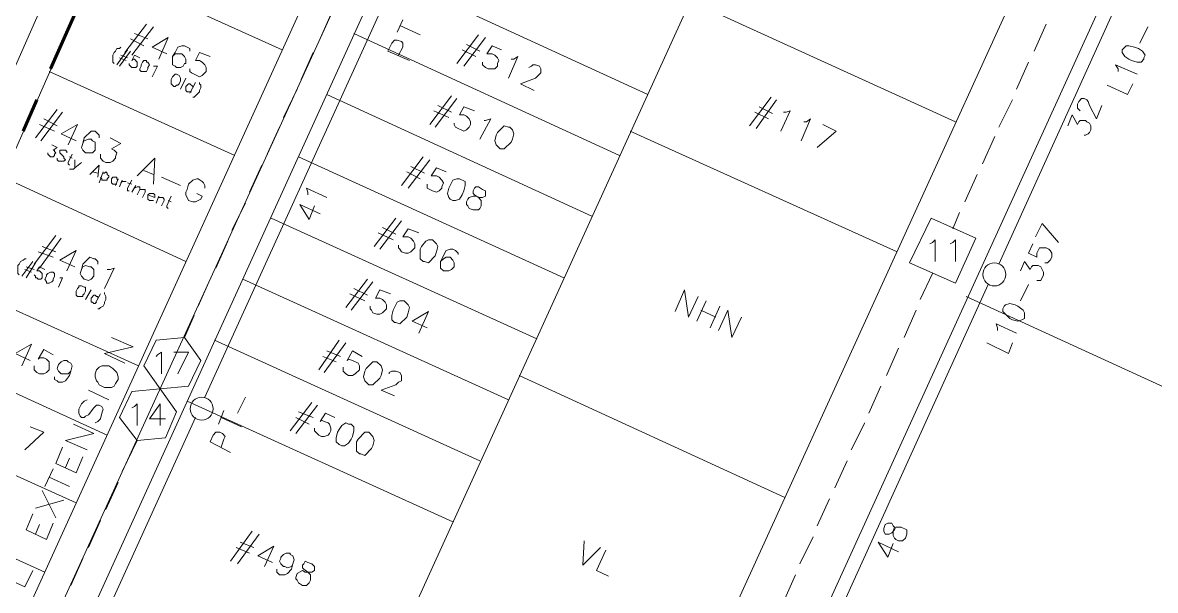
# Model space of a CAD drawing. Header units: millimetres. Extents: x 3.6 to 37.8, y 0.6 to 28.7.
# Drawn here: x 17.572 to 21.058, y 18.394 to 20.139 of the extents above; entities that cross this region are included whole.
import ezdxf

# ---------------------------------------------------------------- set-up
doc = ezdxf.new("R2010")
doc.units = ezdxf.units.MM
for name, color, linetype in [('PDF_0', 7, 'Continuous'), ('PDF_S45$BOUNDARY-NODE', 3, 'Continuous'), ('PDF_S45$NAME-ROAD', 7, 'Continuous'), ('PDF_S45$Passives-TapOffs', 7, 'Continuous'), ('PDF_S45$pole', 7, 'Continuous'), ('PDF_S45$strand', 7, 'Continuous')]:
    doc.layers.add(name, color=color, linetype=linetype)
for name, color, linetype, true_color in [('PDF_S45$Cable-565', 23, 'Continuous', 0xdd8a6e), ('PDF_S45$LOTS', 254, 'Continuous', 0xdcdcdc), ('PDF_S45$Reverse$not$active', 61, 'Continuous', 0xdfff7f), ('PDF_S45$ROAD', 8, 'Continuous', 0x808080), ('PDF_S45$SDU', 157, 'Continuous', 0x396472)]:
    doc.layers.add(name, color=color, linetype=linetype, true_color=true_color)

msp = doc.modelspace()

# ---------------------------------------------------------------- linework, layer by layer
at = {"layer": 'PDF_0', "lineweight": 9}
msp.add_lwpolyline([(14.0969, 12.191), (17.8205, 20.6182), (17.8122, 20.8642), (19.1882, 23.8415), (21.3274, 28.4867), (22.1113, 28.1239), (22.2364, 27.9613), (23.1162, 27.5568), (21.3315, 23.6747), (22.007, 23.3661), (22.3615, 23.5246), (23.6958, 22.9116), (22.8202, 21.006), (23.9669, 20.4806), (24.0503, 20.0511), (24.4672, 19.8593), (24.8675, 19.6716), (24.534, 18.9252), (24.8509, 18.7793), (24.6007, 18.2164)], dxfattribs=at)
at = {"layer": 'PDF_S45$BOUNDARY-NODE', "lineweight": 60}
for points in [[(18.2417, 21.5481), (17.9164, 20.8434), (17.9248, 20.5973), (17.6579, 19.9969)], [(17.6162, 19.901), (17.5745, 19.8051)]]:
    msp.add_lwpolyline(points, dxfattribs=at)
at = {"layer": 'PDF_S45$Cable-565', "lineweight": 13}
for points in [[(18.5211, 20.1637), (18.4835, 20.0803)], [(20.6852, 20.0511), (20.7227, 20.1345)], [(18.4669, 20.0469), (18.4293, 19.9635)], [(20.631, 19.9343), (20.6685, 20.0177)], [(18.4168, 19.9343), (18.3751, 19.8468)], [(20.5768, 19.8176), (20.6185, 19.901)], [(18.3626, 19.8176), (18.3251, 19.7342)], [(20.5268, 19.705), (20.5643, 19.7884)], [(18.3084, 19.7008), (18.2709, 19.6174)], [(20.4725, 19.5883), (20.5101, 19.6716)], [(18.2584, 19.5841), (18.2167, 19.5007)], [(20.435, 19.5049), (20.4559, 19.5549)], [(18.2042, 19.4673), (18.1666, 19.3839)], [(18.15, 19.3506), (18.1124, 19.2672)], [(20.3349, 19.288), (20.3725, 19.3672)], [(20.2849, 19.1713), (20.3224, 19.2547)], [(18.0999, 19.238), (18.0707, 19.1713)], [(20.2307, 19.0545), (20.2682, 19.1379)], [(20.1765, 18.9378), (20.214, 19.0212)], [(20.1223, 18.8252), (20.164, 18.9086)], [(17.9248, 18.8544), (17.8789, 18.7585)], [(20.0722, 18.7084), (20.1098, 18.7918)], [(17.8664, 18.7251), (17.8289, 18.6417)], [(20.018, 18.5917), (20.0556, 18.6751)], [(17.8122, 18.6083), (17.7747, 18.5249)], [(19.9638, 18.4749), (20.0055, 18.5583)], [(17.758, 18.4916), (17.7205, 18.4082)], [(19.9138, 18.3582), (19.9513, 18.4415)]]:
    msp.add_lwpolyline(points, dxfattribs=at)
at = {"layer": 'PDF_S45$LOTS', "lineweight": 0}
for points in [[(19.8095, 20.6057), (16.0525, 12.3661)], [(14.2142, 12.2004), (17.9248, 20.5973)], [(18.371, 20.0553), (17.7997, 20.3138)], [(19.4968, 19.9177), (18.6795, 20.293)], [(20.4434, 19.8343), (19.6261, 20.2054)], [(19.4092, 19.73), (18.592, 20.1053)], [(18.225, 19.73), (17.6537, 19.9886)], [(19.3258, 19.5424), (18.5086, 19.9177)], [(20.2641, 19.434), (19.4426, 19.8051)], [(19.2383, 19.3547), (18.421, 19.7259)], [(18.0749, 19.4048), (17.512, 19.6633)], [(19.1549, 19.1671), (18.3376, 19.5382)], [(19.0673, 18.9795), (18.25, 19.3506)], [(17.929, 19.0837), (17.366, 19.3381)], [(22.866, 18.2039), (20.4767, 19.2964)], [(18.9797, 18.7918), (18.1625, 19.1629)], [(17.833, 18.871), (17.2743, 19.1254)], [(19.918, 18.6792), (19.1007, 19.0545)], [(18.8964, 18.6042), (18.0791, 18.9753)], [(17.7371, 18.6625), (17.1826, 18.9127)], [(17.6412, 18.4499), (17.0866, 18.7001)]]:
    msp.add_lwpolyline(points, dxfattribs=at)
at = {"layer": 'PDF_S45$NAME-ROAD', "lineweight": 9}
for points in [[(17.8873, 19.092), (17.8247, 19.1212), (17.9123, 19.1421), (17.8456, 19.1713)], [(17.8372, 18.9795), (17.7747, 19.0086)], [(17.7955, 18.9086), (17.8039, 18.9127), (17.8122, 18.9211), (17.8164, 18.9378), (17.8205, 18.9503), (17.8164, 18.9586), (17.808, 18.9628), (17.7997, 18.9628), (17.7913, 18.9544), (17.7747, 18.9336), (17.7663, 18.9294), (17.7622, 18.9252), (17.7538, 18.9252), (17.7496, 18.9294), (17.7455, 18.9378), (17.7455, 18.9503), (17.7538, 18.9669), (17.7622, 18.9753), (17.7705, 18.9795)], [(17.7705, 18.8252), (17.7038, 18.8544), (17.7913, 18.8752), (17.7288, 18.9044)], [(17.758, 18.8043), (17.7371, 18.7543), (17.6746, 18.7835), (17.6954, 18.8335)], [(17.7163, 18.8002), (17.7038, 18.771)], [(17.6663, 18.7668), (17.6412, 18.7126)], [(17.7163, 18.7126), (17.6537, 18.7418)], [(17.6746, 18.6167), (17.6329, 18.7001)], [(17.6996, 18.6709), (17.612, 18.6459)], [(17.6663, 18.6), (17.6454, 18.55), (17.5829, 18.5792), (17.6037, 18.6292)], [(17.6246, 18.5958), (17.612, 18.5666)], [(17.6037, 18.4541), (17.5787, 18.404), (17.5161, 18.4332), (17.537, 18.4791)]]:
    msp.add_lwpolyline(points, dxfattribs=at)
msp.add_lwpolyline([(17.7955, 19.0587), (17.7997, 19.0712), (17.808, 19.0795), (17.8164, 19.0837), (17.8372, 19.0837), (17.8497, 19.0754), (17.8622, 19.0629), (17.8664, 19.0503), (17.8664, 19.042), (17.8581, 19.0295), (17.8539, 19.0212), (17.8456, 19.017), (17.8247, 19.017), (17.808, 19.0253), (17.8039, 19.0337), (17.7997, 19.0378), (17.7955, 19.0503)], close=True, dxfattribs=at)
at = {"layer": 'PDF_S45$Passives-TapOffs', "lineweight": 9}
for points in [[(20.4434, 19.3381), (20.3016, 19.4006), (20.3683, 19.5382), (20.5059, 19.4757)], [(18.0832, 19.0212), (17.9957, 19.0128), (17.9456, 19.0837), (17.9832, 19.1629), (18.0707, 19.1713), (18.1208, 19.1004)], [(18.0123, 18.8627), (17.9248, 18.8544), (17.8706, 18.9252), (17.9081, 19.0045), (17.9957, 19.0128), (18.0457, 18.9419)]]:
    msp.add_lwpolyline(points, close=True, dxfattribs=at)
for points in [[(20.3641, 19.459), (20.3725, 19.4632), (20.3808, 19.4715), (20.3808, 19.4048)], [(20.4267, 19.459), (20.435, 19.4632), (20.4434, 19.4715), (20.4434, 19.4048)], [(17.9832, 19.1129), (17.9873, 19.1171), (17.9998, 19.1254), (17.9998, 19.0587)], [(18.0374, 19.1254), (18.0832, 19.1254), (18.0499, 19.0587)], [(17.9081, 18.9544), (17.9164, 18.9586), (17.9248, 18.9669), (17.9248, 18.9002)], [(18.0123, 18.9211), (17.9623, 18.9211), (17.9957, 18.9669), (17.9957, 18.9002)]]:
    msp.add_lwpolyline(points, dxfattribs=at)
at = {"layer": 'PDF_S45$pole', "lineweight": 0}
for points in [[(18.7421, 20.147), (18.7254, 20.1095)], [(18.7963, 20.1011), (18.7337, 20.1303)], [(21.0355, 20.1262), (21.0105, 20.0761)], [(18.7629, 20.0219), (18.6962, 20.0511), (18.7087, 20.0761), (18.717, 20.0845), (18.7254, 20.0845), (18.7379, 20.0803), (18.7421, 20.0761), (18.7421, 20.0636), (18.7296, 20.0386)], [(20.9437, 19.9886), (20.9437, 19.9969), (20.9354, 20.0094), (21.0021, 19.9802)], [(20.9896, 19.951), (20.9729, 19.9177), (20.9104, 19.9469)], [(20.6894, 19.4798), (20.7102, 19.5215), (20.7603, 19.4632)], [(20.7186, 19.4006), (20.7269, 19.4006), (20.7352, 19.4089), (20.7394, 19.4173), (20.7394, 19.4298), (20.7352, 19.4381), (20.7311, 19.4423), (20.7227, 19.4465), (20.7019, 19.4465), (20.6935, 19.4298), (20.6935, 19.4173), (20.6685, 19.4298), (20.681, 19.459)], [(20.6435, 19.3756), (20.656, 19.4048), (20.6727, 19.3798), (20.6769, 19.3881), (20.681, 19.3923), (20.6977, 19.3923), (20.7061, 19.3881), (20.7144, 19.3714), (20.7144, 19.3631), (20.7061, 19.3464), (20.6935, 19.3464)], [(20.6685, 19.3339), (20.6435, 19.2839)], [(20.5726, 19.1921), (20.5726, 19.2005), (20.5685, 19.213), (20.631, 19.1838)], [(20.6185, 19.1546), (20.606, 19.1212), (20.5393, 19.1546)], [(18.2584, 18.9878), (18.2333, 18.9378)], [(18.1917, 18.9461), (18.175, 18.9044)], [(18.2459, 18.8961), (18.1833, 18.9252)], [(18.2125, 18.8168), (18.15, 18.8502), (18.1583, 18.871), (18.1666, 18.8794), (18.1791, 18.8794), (18.1875, 18.8752), (18.1958, 18.8669), (18.1917, 18.8585), (18.1833, 18.8335)]]:
    msp.add_lwpolyline(points, dxfattribs=at)
for points in [[(20.9562, 20.0553), (20.9688, 20.0678), (20.9771, 20.0678), (20.9938, 20.0636), (21.0063, 20.0594), (21.0188, 20.0511), (21.0271, 20.0386), (21.023, 20.0303), (21.023, 20.0261), (21.0146, 20.0177), (21.0021, 20.0177), (20.9854, 20.0219), (20.9771, 20.0261), (20.9646, 20.0344), (20.9562, 20.0469)], [(20.5893, 19.2588), (20.5935, 19.2672), (20.5976, 19.2713), (20.6102, 19.2755), (20.6268, 19.2713), (20.6352, 19.2672), (20.6519, 19.2547), (20.656, 19.2463), (20.656, 19.2296), (20.6477, 19.2255), (20.6352, 19.2213), (20.6185, 19.2255), (20.6102, 19.2296), (20.5893, 19.2505)]]:
    msp.add_lwpolyline(points, close=True, dxfattribs=at)
for centre in [(20.563, 19.3648), (18.1235, 18.952)]:
    msp.add_circle(centre, 0.0354, dxfattribs=at)
at = {"layer": 'PDF_S45$Reverse$not$active', "lineweight": 0}
msp.add_lwpolyline([(15.0726, 12.6267), (19.0006, 21.2124), (18.913, 21.4626), (19.3258, 22.3591)], dxfattribs=at)
at = {"layer": 'PDF_S45$ROAD', "lineweight": 0}
msp.add_lwpolyline([(19.134, 21.2937), (15.2519, 12.7664, 0.415028), (15.2691, 12.7189)], format="xyb", dxfattribs=at)
for points in [[(17.758, 16.1106), (18.5753, 15.7353), (20.7686, 20.5431)], [(21.0021, 20.4389), (17.12, 11.9241)], [(15.0851, 12.8415), (18.5044, 20.3472)]]:
    msp.add_lwpolyline(points, dxfattribs=at)
at = {"layer": 'PDF_S45$SDU', "lineweight": 0}
for points in [[(17.8873, 20.0469), (17.954, 20.1345)], [(17.9081, 20.0386), (17.9748, 20.1262)], [(17.9456, 20.0678), (17.9039, 20.0886)], [(17.9581, 20.0886), (17.9164, 20.1053)], [(18.0165, 20.0428), (17.9706, 20.0636), (18.0207, 20.0928), (17.9915, 20.0261)], [(18.9089, 20.0136), (18.9756, 20.1011)], [(18.9297, 20.0052), (18.9964, 20.0928)], [(17.8539, 20.0136), (17.8497, 20.0177), (17.8497, 20.0386), (17.8539, 20.0469), (17.8581, 20.0511), (17.8622, 20.0594), (17.8706, 20.0594), (17.8747, 20.0636)], [(17.8622, 20.0094), (17.8956, 20.0553)], [(17.8706, 20.0052), (17.9039, 20.0511)], [(18.0332, 20.0344), (18.0415, 20.0469), (18.0499, 20.0636), (18.0624, 20.0678), (18.0707, 20.0678), (18.0874, 20.0594), (18.0874, 20.0511)], [(18.0874, 19.9969), (18.0874, 19.9886), (18.0916, 19.9844), (18.1166, 19.9719), (18.1249, 19.976), (18.1374, 19.9886), (18.1374, 20.0011), (18.1333, 20.0094), (18.1249, 20.0177), (18.1166, 20.0219), (18.1041, 20.0219), (18.1166, 20.0469), (18.15, 20.0344)], [(18.9672, 20.0344), (18.9255, 20.0553)], [(18.9797, 20.0511), (18.9381, 20.072)], [(18.9881, 20.0177), (18.9881, 20.0094), (18.9964, 20.0011), (19.0048, 19.9969), (19.0256, 19.9969), (19.034, 20.0052), (19.034, 20.0136), (19.0381, 20.0219), (19.034, 20.0303), (19.0256, 20.0386), (19.0173, 20.0428), (19.0006, 20.0428), (19.0173, 20.0678), (19.0465, 20.0553)], [(17.8914, 20.0219), (17.8706, 20.0303)], [(17.8956, 20.0303), (17.8747, 20.0386)], [(17.8998, 20.0136), (17.8998, 20.0094), (17.9081, 20.0011), (17.9206, 20.0011), (17.9248, 20.0052), (17.9248, 20.0177), (17.9164, 20.0261), (17.9123, 20.0261), (17.9081, 20.0219), (17.9164, 20.0386), (17.9331, 20.0303)], [(19.0757, 20.0261), (19.084, 20.0261), (19.0965, 20.0344), (19.0673, 19.9677)], [(17.9748, 20.0052), (17.9873, 20.0052), (17.9706, 19.9719)], [(19.1465, 19.9302), (19.1048, 19.951), (19.1507, 19.9677), (19.1674, 19.9844), (19.1674, 19.9969), (19.1632, 20.0052), (19.1507, 20.0094), (19.1424, 20.0094), (19.1382, 20.0052), (19.1299, 20.0011)], [(18.0582, 19.9343), (18.0749, 19.9677)], [(18.0916, 19.926), (18.0791, 19.926), (18.0749, 19.9302), (18.0749, 19.9427), (18.0832, 19.951), (18.0874, 19.951), (18.0957, 19.9427), (18.0957, 19.9385)], [(18.0874, 19.9218), (18.1041, 19.9552)], [(18.1166, 19.9552), (18.1166, 19.951), (18.1208, 19.9469), (18.1208, 19.9385), (18.1166, 19.9302), (18.1166, 19.926), (18.0999, 19.9093), (18.0957, 19.9093)], [(18.8255, 19.8259), (18.8922, 19.9135)], [(18.8421, 19.8176), (18.9089, 19.9052)], [(19.8095, 19.8218), (19.8763, 19.9093)], [(17.612, 19.7842), (17.6788, 19.8718)], [(18.8922, 19.8635), (18.8505, 19.8843)], [(18.9005, 19.8301), (18.9005, 19.8259), (18.9047, 19.8176), (18.9297, 19.8051), (18.9381, 19.8093), (18.9464, 19.8176), (18.9506, 19.8259), (18.9506, 19.8343), (18.9464, 19.8426), (18.9381, 19.851), (18.9297, 19.8551), (18.9172, 19.8551), (18.9297, 19.8801), (18.9631, 19.8676)], [(19.8304, 19.8134), (19.8929, 19.901)], [(19.8804, 19.8593), (19.8387, 19.8801)], [(17.6287, 19.7759), (17.6954, 19.8635)], [(17.6788, 19.8218), (17.6371, 19.8426)], [(18.8838, 19.8468), (18.838, 19.8676)], [(18.9923, 19.8384), (18.9964, 19.8384), (19.0131, 19.8426), (18.9797, 19.7801)], [(19.8679, 19.8426), (19.8262, 19.8635)], [(19.9138, 19.8635), (19.9221, 19.8635), (19.9346, 19.8676), (19.9055, 19.8051)], [(19.9763, 19.8343), (19.9847, 19.8343), (19.9972, 19.8426), (19.968, 19.7759)], [(17.6704, 19.8051), (17.6246, 19.8259)], [(17.7371, 19.7759), (17.6913, 19.7967), (17.7413, 19.8259), (17.7121, 19.7634)], [(17.758, 19.7676), (17.7622, 19.7842), (17.783, 19.8051), (17.7955, 19.8051), (17.808, 19.7926), (17.808, 19.7842)], [(20.0347, 19.8259), (20.0764, 19.8051), (20.018, 19.755)], [(17.8414, 19.7842), (17.8747, 19.7676), (17.8456, 19.7509), (17.8539, 19.7467), (17.8622, 19.7384), (17.8581, 19.7259), (17.8581, 19.7217), (17.8497, 19.7133), (17.8414, 19.7092), (17.8289, 19.7092), (17.8205, 19.7133), (17.8122, 19.7217), (17.8122, 19.7342)], [(17.6621, 19.7634), (17.6788, 19.755), (17.6663, 19.7467), (17.6704, 19.7467), (17.6704, 19.7425), (17.6746, 19.7384), (17.6704, 19.7342), (17.6704, 19.73), (17.6663, 19.7259), (17.6579, 19.7259), (17.6496, 19.7342), (17.6496, 19.7384)], [(17.6788, 19.7217), (17.6788, 19.7175), (17.6829, 19.7133), (17.6996, 19.7133), (17.7038, 19.7175), (17.6996, 19.7217), (17.6996, 19.7259), (17.6871, 19.7384), (17.6871, 19.7467), (17.7038, 19.7467), (17.708, 19.7425), (17.708, 19.7384)], [(17.7163, 19.7008), (17.7121, 19.705), (17.7121, 19.7092), (17.7246, 19.7342)], [(17.7246, 19.7217), (17.7163, 19.7259)], [(17.7538, 19.7092), (17.733, 19.6925), (17.733, 19.7175)], [(17.7788, 19.6716), (17.808, 19.7008), (17.8039, 19.6633)], [(17.9248, 19.6675), (17.979, 19.7217), (17.9748, 19.6425)], [(18.7379, 19.6383), (18.8046, 19.7259)], [(18.7587, 19.6299), (18.8255, 19.7175)], [(18.8088, 19.6758), (18.7671, 19.6967)], [(17.733, 19.6925), (17.7288, 19.6883), (17.7163, 19.6883)], [(17.8039, 19.6758), (17.7872, 19.68)], [(17.808, 19.6466), (17.8205, 19.68)], [(17.8205, 19.6758), (17.8247, 19.6758), (17.8289, 19.68), (17.833, 19.6758), (17.833, 19.6716), (17.8372, 19.6675), (17.8372, 19.6633), (17.833, 19.6591), (17.833, 19.655), (17.8164, 19.655), (17.8164, 19.6591), (17.8122, 19.6633)], [(17.8622, 19.6425), (17.8497, 19.6425), (17.8456, 19.6466), (17.8456, 19.6591), (17.8497, 19.6633), (17.8622, 19.6633), (17.8622, 19.6591), (17.8664, 19.655)], [(17.9748, 19.6716), (17.9456, 19.6842)], [(18.0582, 19.6383), (17.9998, 19.6633)], [(18.7963, 19.6591), (18.7546, 19.68)], [(18.8171, 19.6425), (18.8171, 19.6299), (18.8338, 19.6216), (18.8463, 19.6174), (18.8547, 19.6216), (18.863, 19.6299), (18.863, 19.6341), (18.8672, 19.6466), (18.863, 19.655), (18.8547, 19.6633), (18.8463, 19.6675), (18.8296, 19.6675), (18.8463, 19.6925), (18.8755, 19.68)], [(17.8581, 19.6383), (17.8664, 19.6591)], [(17.8706, 19.6341), (17.8789, 19.655)], [(17.8747, 19.6466), (17.8789, 19.6508), (17.8914, 19.6508)], [(17.8998, 19.6216), (17.8956, 19.6216), (17.8956, 19.6299), (17.9081, 19.655)], [(17.9081, 19.6425), (17.8956, 19.6466)], [(17.9081, 19.6174), (17.9206, 19.6383)], [(17.9164, 19.6299), (17.9248, 19.6341), (17.9331, 19.6341), (17.9331, 19.6258), (17.9248, 19.6091)], [(18.1083, 19.6133), (18.1249, 19.6049), (18.1208, 19.5966), (18.1041, 19.5883), (18.0957, 19.5883), (18.0832, 19.5924), (18.0749, 19.6091), (18.0749, 19.6174), (18.0791, 19.6258), (18.0832, 19.6425), (18.0957, 19.655), (18.1083, 19.6591), (18.1124, 19.6591), (18.1249, 19.6508), (18.1291, 19.6466), (18.1333, 19.6383), (18.1333, 19.6299)], [(17.9331, 19.6258), (17.9498, 19.6258), (17.9498, 19.6174), (17.9415, 19.6008)], [(17.9748, 19.5924), (17.9623, 19.5924), (17.9581, 19.5966), (17.9581, 19.6091), (17.9623, 19.6133), (17.9748, 19.6133), (17.979, 19.6091), (17.979, 19.6008), (17.9581, 19.6091)], [(17.9832, 19.5841), (17.9915, 19.6049)], [(17.9915, 19.6008), (18.004, 19.6008), (18.0082, 19.5966), (18.0082, 19.5924), (17.9998, 19.5757)], [(18.0207, 19.5674), (18.0165, 19.5716), (18.0165, 19.5757), (18.029, 19.6049)], [(18.029, 19.5883), (18.0207, 19.5924)], [(18.6545, 19.4506), (18.7212, 19.5382)], [(18.6712, 19.4423), (18.7379, 19.5299)], [(18.7129, 19.4715), (18.667, 19.4923)], [(18.7212, 19.4882), (18.6795, 19.509)], [(18.7296, 19.4548), (18.7296, 19.4465), (18.7337, 19.4423), (18.7379, 19.434), (18.7504, 19.4298), (18.7587, 19.4298), (18.7671, 19.434), (18.7796, 19.4465), (18.7796, 19.459), (18.7754, 19.4673), (18.7671, 19.4757), (18.7587, 19.4798), (18.7421, 19.4798), (18.7587, 19.5049), (18.7921, 19.4923)], [(17.6079, 19.3964), (17.6746, 19.484)], [(17.6246, 19.3839), (17.6913, 19.4757)], [(17.6663, 19.4173), (17.6204, 19.434)], [(17.6746, 19.434), (17.6329, 19.4506)], [(17.733, 19.3881), (17.6871, 19.4089), (17.7371, 19.4381), (17.708, 19.3756)], [(17.7538, 19.3798), (17.758, 19.3964), (17.7788, 19.4173), (17.7913, 19.4131), (17.7955, 19.4131), (17.8039, 19.4048), (17.8039, 19.3964)], [(18.8588, 19.4048), (18.8755, 19.4381), (18.888, 19.4423), (18.8964, 19.4423), (18.9047, 19.4381), (18.913, 19.4298), (18.913, 19.4256)], [(17.562, 19.3631), (17.5578, 19.3672), (17.5578, 19.3923), (17.562, 19.3964), (17.5662, 19.4048), (17.5745, 19.4089), (17.5787, 19.4131), (17.5829, 19.4131)], [(17.5703, 19.3589), (17.6037, 19.4048)], [(17.5829, 19.3547), (17.612, 19.4006)], [(17.6079, 19.3798), (17.5829, 19.3881)], [(17.6079, 19.3631), (17.612, 19.3589), (17.612, 19.3547), (17.6162, 19.3547), (17.6204, 19.3506), (17.6287, 19.3506), (17.6329, 19.3547), (17.6329, 19.3672), (17.6246, 19.3756), (17.6162, 19.3756), (17.6246, 19.3881), (17.6412, 19.3798)], [(17.833, 19.3798), (17.8414, 19.3798), (17.8539, 19.3839), (17.8247, 19.3214)], [(17.5995, 19.3714), (17.5787, 19.3798)], [(17.6871, 19.3547), (17.6954, 19.3547), (17.6829, 19.3256)], [(18.5669, 19.263), (18.6337, 19.3506)], [(17.7663, 19.288), (17.783, 19.3172)], [(18.5836, 19.2547), (18.6503, 19.3422)], [(18.6337, 19.3005), (18.592, 19.3214)], [(18.642, 19.2672), (18.642, 19.2588), (18.6462, 19.2547), (18.6503, 19.2463), (18.6628, 19.2422), (18.6712, 19.2422), (18.6795, 19.2463), (18.692, 19.2588), (18.692, 19.2713), (18.6879, 19.2797), (18.6795, 19.288), (18.6712, 19.2922), (18.6587, 19.2922), (18.6712, 19.3172), (18.7045, 19.3047)], [(19.5802, 19.2505), (19.6094, 19.3172), (19.6219, 19.2338), (19.6511, 19.2964)], [(17.7955, 19.2755), (17.7913, 19.2755), (17.7872, 19.2797), (17.783, 19.2797), (17.783, 19.2922), (17.7913, 19.3005), (17.7955, 19.3005), (17.7997, 19.2964), (17.8039, 19.2964), (17.8039, 19.2922)], [(17.7997, 19.2797), (17.7955, 19.2755), (17.8122, 19.3047)], [(17.8247, 19.3089), (17.8247, 19.3047), (17.8289, 19.2964), (17.8289, 19.288), (17.8247, 19.2797), (17.8247, 19.2755), (17.8205, 19.2672), (17.8122, 19.263), (17.808, 19.2588), (17.8039, 19.2588)], [(18.6253, 19.2839), (18.5794, 19.3047)], [(19.6469, 19.2213), (19.6761, 19.2839)], [(18.8171, 19.2005), (18.7713, 19.2213), (18.8213, 19.2505), (18.7921, 19.1838)], [(19.7053, 19.2338), (19.6594, 19.2547)], [(19.6886, 19.2005), (19.7178, 19.2672)], [(19.7136, 19.1921), (19.7428, 19.2547), (19.7553, 19.1713), (19.7845, 19.2338)], [(17.5954, 19.1004), (17.5495, 19.1212), (17.5995, 19.1504), (17.5703, 19.0837)], [(18.4835, 19.0712), (18.5461, 19.1629)], [(18.5002, 19.0629), (18.5669, 19.1546)], [(17.6079, 19.0837), (17.6079, 19.0712), (17.6162, 19.0629), (17.6246, 19.0587), (17.6371, 19.0587), (17.6454, 19.0629), (17.6537, 19.0712), (17.6537, 19.0962), (17.6454, 19.1046), (17.6371, 19.1087), (17.6246, 19.1087), (17.6204, 19.1046), (17.6371, 19.1337), (17.6663, 19.1171)], [(18.5377, 19.0962), (18.496, 19.1129)], [(18.5503, 19.1129), (18.5086, 19.1296)], [(18.5586, 19.0795), (18.5586, 19.067), (18.5669, 19.0587), (18.5753, 19.0545), (18.5878, 19.0545), (18.5961, 19.0587), (18.6086, 19.0712), (18.6086, 19.0837), (18.6045, 19.092), (18.5878, 19.1004), (18.5753, 19.1046), (18.5711, 19.1004), (18.5878, 19.1296), (18.617, 19.1129)], [(17.7205, 19.067), (17.7163, 19.0545), (17.7038, 19.0378), (17.6954, 19.0337), (17.6829, 19.0337), (17.6788, 19.0378), (17.6704, 19.042), (17.6704, 19.0503)], [(18.7004, 19.0587), (18.7004, 19.0629), (18.7087, 19.067), (18.7212, 19.067), (18.7337, 19.0629), (18.7379, 19.0545), (18.7379, 19.0378), (18.7296, 19.0337), (18.7212, 19.0253), (18.6754, 19.0086), (18.717, 18.992)], [(18.396, 18.8835), (18.4627, 18.9711)], [(18.4127, 18.8752), (18.4794, 18.9628)], [(18.4669, 18.9252), (18.421, 18.9419)], [(18.471, 18.8919), (18.471, 18.8835), (18.4835, 18.871), (18.4919, 18.8669), (18.5002, 18.8669), (18.5127, 18.871), (18.5169, 18.8752), (18.5211, 18.8835), (18.5211, 18.8919), (18.5169, 18.9044), (18.5127, 18.9086), (18.5002, 18.9127), (18.4919, 18.9169), (18.4877, 18.9127), (18.5044, 18.9378), (18.5336, 18.9252)], [(17.5954, 18.8961), (17.6371, 18.8794), (17.5787, 18.8252)], [(18.4543, 18.9044), (18.4127, 18.9252)], [(18.2125, 18.4832), (18.2792, 18.575)], [(18.2333, 18.4749), (18.3001, 18.5666)], [(19.3509, 18.5249), (19.2967, 18.4707), (19.3008, 18.5458)], [(18.2709, 18.5083), (18.2292, 18.5249)], [(18.2834, 18.5249), (18.2417, 18.5416)], [(18.3418, 18.4791), (18.2959, 18.4999), (18.3459, 18.5291), (18.3167, 18.4666)], [(19.3759, 18.4374), (19.3384, 18.4541), (19.3675, 18.5166)], [(18.4043, 18.4749), (18.4001, 18.4582), (18.3876, 18.4457), (18.3793, 18.4415), (18.3626, 18.4415), (18.3543, 18.4499), (18.3543, 18.4582)]]:
    msp.add_lwpolyline(points, dxfattribs=at)
for points in [[(17.954, 20.0219), (17.954, 20.0177), (17.9581, 20.0177), (17.9623, 20.0094), (17.9581, 20.0011), (17.9581, 19.9969), (17.954, 19.9886), (17.9373, 19.9886), (17.9331, 19.9927), (17.9331, 19.9969), (17.9373, 20.0052), (17.9373, 20.0094), (17.9415, 20.0177), (17.9456, 20.0219)], [(18.0415, 20.0428), (18.0624, 20.0428), (18.0707, 20.0344), (18.0749, 20.0261), (18.0749, 20.0136), (18.0707, 20.0136), (18.0666, 20.0052), (18.0582, 20.0011), (18.0457, 20.0011), (18.0415, 20.0052), (18.0332, 20.0094), (18.0332, 20.0344)], [(18.0457, 19.9802), (18.054, 19.976), (18.0582, 19.9677), (18.0582, 19.9594), (18.054, 19.951), (18.0499, 19.9469), (18.0457, 19.9469), (18.0415, 19.9427), (18.0374, 19.9427), (18.029, 19.951), (18.029, 19.9635), (18.0332, 19.9719), (18.0415, 19.9802)], [(19.0673, 19.8176), (19.0715, 19.8176), (19.0798, 19.8093), (19.084, 19.7967), (19.0798, 19.7801), (19.0757, 19.7717), (19.0548, 19.7509), (19.0423, 19.7509), (19.0298, 19.7634), (19.0256, 19.7759), (19.0298, 19.7926), (19.034, 19.8009), (19.0548, 19.8218)], [(17.7622, 19.7759), (17.7747, 19.7801), (17.783, 19.7801), (17.7872, 19.7759), (17.7955, 19.7717), (17.7955, 19.7467), (17.7872, 19.7384), (17.7663, 19.7384), (17.758, 19.7467), (17.7538, 19.755), (17.758, 19.7676)], [(18.9172, 19.6591), (18.9339, 19.6508), (18.9339, 19.6383), (18.9297, 19.6216), (18.9255, 19.6091), (18.9172, 19.5966), (18.9047, 19.5924), (18.8964, 19.5924), (18.888, 19.5966), (18.8838, 19.6008), (18.8797, 19.6133), (18.8838, 19.6299), (18.8964, 19.655), (18.9089, 19.6591)], [(18.9756, 19.6341), (18.9881, 19.6258), (18.9964, 19.6216), (18.9964, 19.6049), (18.9881, 19.6008), (18.9797, 19.6008), (18.9672, 19.6049), (18.9589, 19.6049), (18.9464, 19.6008), (18.9422, 19.5966), (18.9381, 19.5883), (18.9381, 19.5799), (18.9422, 19.5757), (18.9464, 19.5674), (18.9589, 19.5632), (18.9756, 19.5632), (18.9797, 19.5674), (18.9839, 19.5757), (18.9839, 19.5924), (18.9756, 19.6008), (18.9631, 19.6091), (18.9589, 19.6133), (18.9589, 19.6216), (18.9631, 19.6299), (18.9672, 19.6341)], [(18.8338, 19.4715), (18.8463, 19.459), (18.8505, 19.4506), (18.8463, 19.434), (18.8421, 19.4215), (18.8213, 19.4006), (18.8088, 19.4048), (18.8046, 19.4048), (18.7963, 19.4131), (18.7963, 19.4423), (18.8004, 19.4506), (18.813, 19.4673), (18.8213, 19.4715)], [(18.8672, 19.4131), (18.8755, 19.4173), (18.888, 19.4173), (18.8964, 19.4089), (18.9005, 19.4006), (18.9005, 19.3881), (18.8922, 19.3798), (18.8838, 19.3756), (18.8672, 19.3756), (18.8588, 19.3839), (18.8588, 19.4048)], [(17.758, 19.3881), (17.7663, 19.3923), (17.7788, 19.3881), (17.783, 19.3881), (17.7913, 19.3798), (17.7913, 19.3589), (17.783, 19.3506), (17.7747, 19.3464), (17.7622, 19.3506), (17.7538, 19.3589), (17.7496, 19.3672), (17.7538, 19.3798)], [(17.6579, 19.3714), (17.6663, 19.3714), (17.6704, 19.3672), (17.6704, 19.3589), (17.6663, 19.3506), (17.6663, 19.3464), (17.6621, 19.3422), (17.6537, 19.3381), (17.6454, 19.3381), (17.6454, 19.3422), (17.6412, 19.3506), (17.6454, 19.3589), (17.6454, 19.3631), (17.6496, 19.3672)], [(17.7538, 19.3297), (17.7622, 19.3256), (17.7663, 19.3256), (17.7663, 19.313), (17.7622, 19.3047), (17.758, 19.3005), (17.758, 19.2964), (17.7413, 19.2964), (17.7371, 19.3005), (17.7371, 19.313), (17.7413, 19.3214), (17.7455, 19.3256), (17.7455, 19.3297)], [(18.7462, 19.2839), (18.7587, 19.2713), (18.7629, 19.263), (18.7587, 19.2463), (18.7546, 19.2338), (18.7337, 19.213), (18.7212, 19.2171), (18.717, 19.2171), (18.7087, 19.2255), (18.7087, 19.238), (18.7129, 19.2547), (18.7254, 19.2797), (18.7337, 19.2839)], [(17.7121, 19.0587), (17.6913, 19.0587), (17.6829, 19.067), (17.6788, 19.0754), (17.6829, 19.0879), (17.6913, 19.0962), (17.6996, 19.1004), (17.708, 19.1004), (17.7121, 19.0962), (17.7205, 19.092), (17.7246, 19.0837), (17.7205, 19.067)], [(18.6628, 19.0962), (18.6754, 19.0837), (18.6795, 19.0712), (18.6754, 19.0545), (18.6712, 19.0462), (18.6503, 19.0253), (18.6378, 19.0253), (18.6253, 19.0378), (18.6211, 19.0503), (18.6253, 19.067), (18.6295, 19.0754), (18.6503, 19.0962)], [(18.5753, 18.9044), (18.5836, 18.9044), (18.592, 18.8961), (18.592, 18.8835), (18.5878, 18.8669), (18.5836, 18.8585), (18.5753, 18.846), (18.5628, 18.8377), (18.5544, 18.8377), (18.5461, 18.8419), (18.5377, 18.8502), (18.5377, 18.8627), (18.5419, 18.8794), (18.5461, 18.8877), (18.5544, 18.9002), (18.5669, 18.9086)], [(18.6378, 18.8794), (18.6503, 18.8669), (18.6545, 18.8544), (18.6503, 18.8377), (18.6462, 18.8293), (18.6253, 18.8085), (18.6128, 18.8127), (18.6086, 18.8127), (18.6003, 18.821), (18.6003, 18.8502), (18.6045, 18.8585), (18.6253, 18.8794)], [(18.4001, 18.4666), (18.3876, 18.4624), (18.3793, 18.4666), (18.3751, 18.4666), (18.3668, 18.4749), (18.3626, 18.4832), (18.3668, 18.4916), (18.3668, 18.4958), (18.3751, 18.5041), (18.3835, 18.5083), (18.396, 18.5083), (18.396, 18.5041), (18.4043, 18.4999), (18.4085, 18.4874), (18.4043, 18.4749)], [(18.4502, 18.4791), (18.4627, 18.4749), (18.471, 18.4666), (18.471, 18.4541), (18.4627, 18.4499), (18.4418, 18.4499), (18.4335, 18.4541), (18.4168, 18.4457), (18.4127, 18.4332), (18.4127, 18.429), (18.4168, 18.4249), (18.421, 18.4165), (18.4335, 18.4082), (18.446, 18.4082), (18.4543, 18.4165), (18.4585, 18.4249), (18.4585, 18.4415), (18.4502, 18.4499), (18.4377, 18.4582), (18.4335, 18.4624), (18.4335, 18.4707), (18.4377, 18.4749), (18.4418, 18.4832)]]:
    msp.add_lwpolyline(points, close=True, dxfattribs=at)
at = {"layer": 'PDF_S45$strand', "color": 254, "lineweight": 0, "true_color": 0xdcdcdc}
for points in [[(21.023, 20.3805), (20.5768, 19.3964)], [(18.7045, 20.2429), (18.1333, 18.9878)], [(20.5434, 19.3339), (19.8638, 17.8369)], [(18.1041, 18.9252), (17.2993, 17.1572)]]:
    msp.add_lwpolyline(points, dxfattribs=at)
at = {"layer": 'PDF_S45$strand', "lineweight": 0}
for points in [[(20.827, 19.8676), (20.8186, 19.876), (20.8186, 19.8885), (20.8228, 19.8968), (20.8312, 19.9052), (20.8395, 19.9052), (20.8478, 19.901), (20.852, 19.8968), (20.8562, 19.8843), (20.877, 19.8426), (20.8937, 19.8843)], [(20.7895, 19.8218), (20.802, 19.8551), (20.8186, 19.8259), (20.8228, 19.8343), (20.827, 19.8384), (20.8437, 19.8384), (20.8478, 19.8343), (20.8562, 19.8301), (20.8603, 19.8218), (20.8603, 19.8093), (20.8562, 19.8009), (20.852, 19.7967), (20.8437, 19.7926), (20.8395, 19.7926)], [(18.4502, 19.6091), (18.4502, 19.6174), (18.446, 19.6299), (18.5086, 19.6008)], [(18.471, 19.5757), (18.4543, 19.534), (18.4252, 19.5799), (18.4877, 19.5507)], [(20.2515, 18.5375), (20.2349, 18.4958), (20.2057, 18.5416), (20.2682, 18.5124)]]:
    msp.add_lwpolyline(points, dxfattribs=at)
msp.add_lwpolyline([(20.2224, 18.5833), (20.2265, 18.5958), (20.2349, 18.6), (20.2474, 18.6), (20.2515, 18.5917), (20.2557, 18.5875), (20.2515, 18.575), (20.2515, 18.5625), (20.2557, 18.5541), (20.2599, 18.55), (20.2682, 18.5458), (20.2807, 18.5458), (20.2891, 18.5541), (20.2932, 18.5666), (20.2932, 18.5792), (20.2766, 18.5875), (20.2599, 18.5875), (20.2557, 18.5792), (20.2474, 18.5708), (20.239, 18.5666), (20.2265, 18.5666), (20.2224, 18.575)], close=True, dxfattribs=at)

doc.saveas('drawing.dxf')
